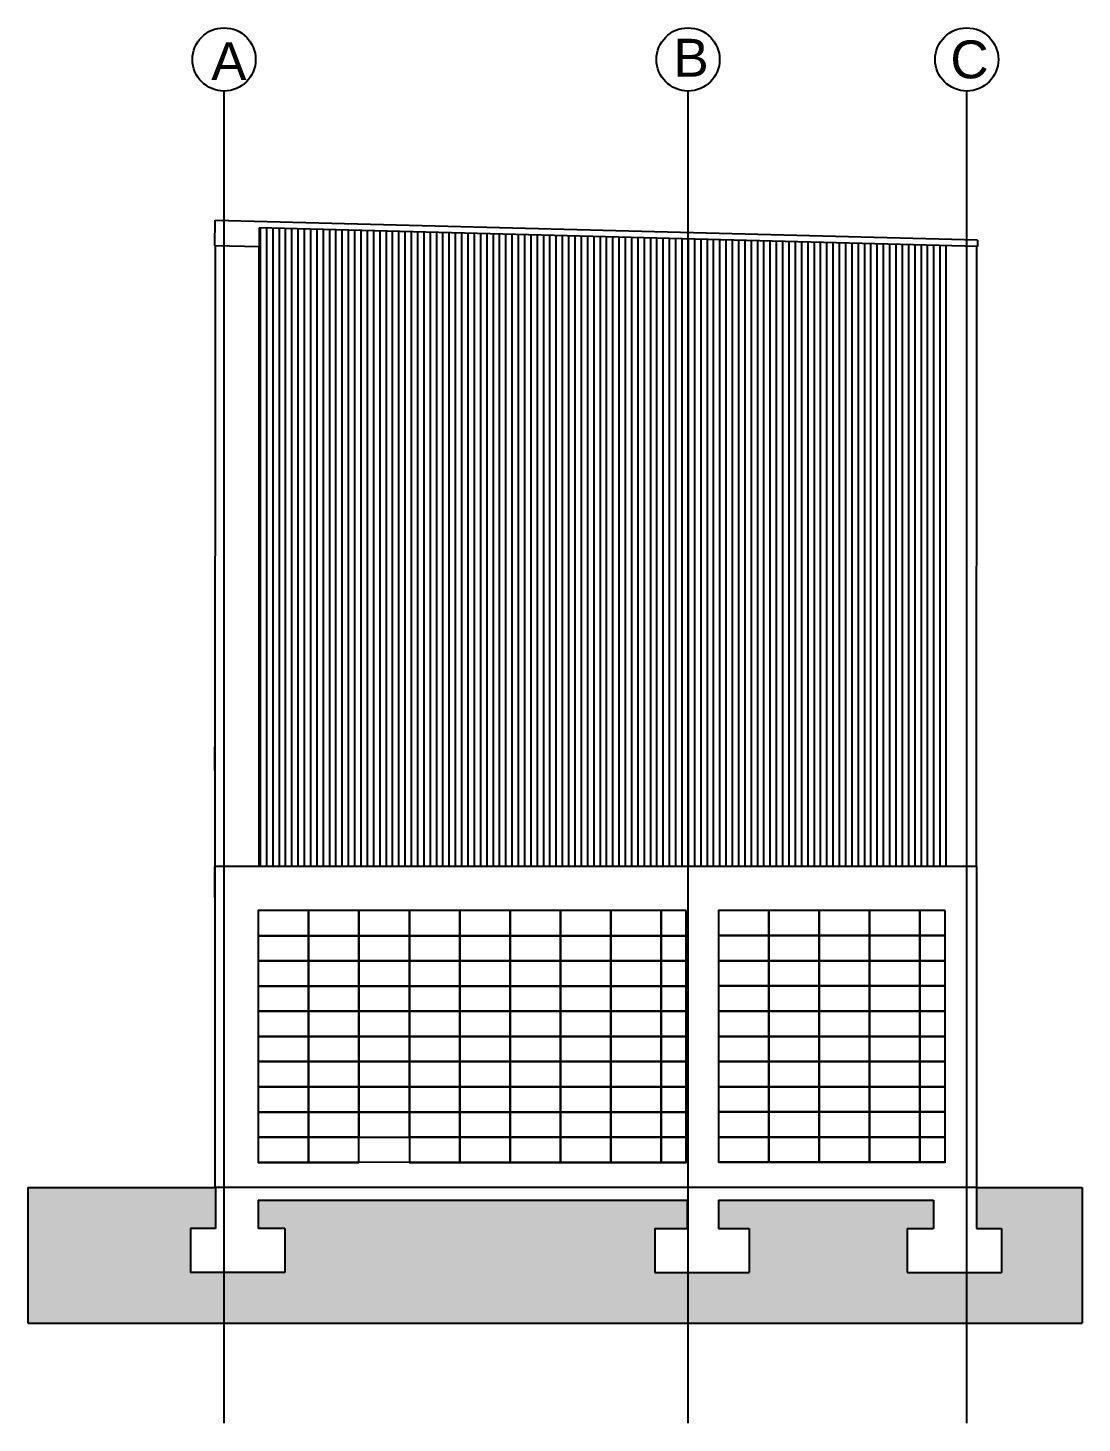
# Model space of a CAD drawing. Header units: inches. Extents: x 270 to 8013, y -75 to 10330.
# Drawn here: x 6826 to 7663, y 7929 to 9037 of the extents above; entities that cross this region are included whole.
import ezdxf

# ---------------------------------------------------------------- set-up
doc = ezdxf.new("R2010")
doc.units = ezdxf.units.IN
doc.header["$MEASUREMENT"] = 0
for name, color, linetype in [('A-ANNO-SYMB', 6, 'Continuous'), ('A-ANNO-TEXT', 6, 'Continuous'), ('A-ELEV-MBE1', 7, 'Continuous'), ('A-SECT-MCUT', 7, 'Continuous'), ('A-SECT-PATT', 8, 'Continuous'), ('A-WALL-FULL', 7, 'Continuous'), ('G-ANNO-NPLT', 210, 'Continuous')]:
    doc.layers.add(name, color=color, linetype=linetype)
doc.styles.add('E-ARIAL', font='arial.ttf')
pattern_1 = [(90, (15575.3223, 8363.1754), (-5, 9e-16), [])]
pattern_2 = [(360, (5330.0814, 9254.7177), (3.125, 6.25), [0, -6.25])]

msp = doc.modelspace()

# ---------------------------------------------------------------- hatches: boundary and pattern name
at = {"layer": 'A-SECT-PATT'}
h = msp.add_hatch(dxfattribs=at)
h.set_pattern_fill('DOTS', color=256, scale=100, angle=90, style=0)
h.set_pattern_definition(pattern_2)
h.paths.add_polyline_path([(7663, 8007.9), (7663, 8115.8), (7579.2, 8115.8), (7579.2, 8083.3), (7599.1, 8083.3), (7599.1, 8048.3), (7524.1, 8048.3), (7524.1, 8083.3), (7545, 8083.3), (7545, 8105.8), (7374.2, 8105.8), (7374.2, 8083.3), (7398.6, 8083.3), (7398.6, 8048.3), (7323.6, 8048.3), (7323.6, 8083.3), (7349.2, 8083.3), (7349.2, 8105.8), (7008.6, 8105.8), (7008.6, 8083.3), (7029.7, 8083.3), (7029.7, 8048.3), (6954.7, 8048.3), (6954.7, 8083.3), (6974.6, 8083.3), (6974.6, 8115.8), (6825.6, 8115.8), (6825.6, 8007.9)])
h = msp.add_hatch(dxfattribs=at)
h.set_pattern_fill('DOTS', color=256, scale=100, angle=90, style=0)
h.set_pattern_definition(pattern_2)
h.paths.add_polyline_path([(7663, 8007.9), (7663, 8115.8), (7579.2, 8115.8), (7579.2, 8083.3), (7599.1, 8083.3), (7599.1, 8048.3), (7524.1, 8048.3), (7524.1, 8083.3), (7545, 8083.3), (7545, 8105.8), (7374.2, 8105.8), (7374.2, 8083.3), (7398.6, 8083.3), (7398.6, 8048.3), (7323.6, 8048.3), (7323.6, 8083.3), (7349.2, 8083.3), (7349.2, 8105.8), (7008.6, 8105.8), (7008.6, 8083.3), (7029.7, 8083.3), (7029.7, 8048.3), (6954.7, 8048.3), (6954.7, 8083.3), (6974.6, 8083.3), (6974.6, 8115.8), (6825.6, 8115.8), (6825.6, 8007.9)])
at = {"layer": 'A-WALL-FULL'}
h = msp.add_hatch(dxfattribs=at)
h.set_pattern_fill('ANSI31', color=256, scale=40, angle=45)
h.set_pattern_definition(pattern_1)
h.paths.add_polyline_path([(7009.2, 8370.7), (7554.8, 8370.7), (7554.8, 8863.8), (7009.2, 8878), (7009.2, 8863.3)])
h = msp.add_hatch(dxfattribs=at)
h.set_pattern_fill('ANSI31', color=256, scale=40, angle=45)
h.set_pattern_definition(pattern_1)
h.paths.add_polyline_path([(7009.2, 8370.7), (7554.8, 8370.7), (7554.8, 8863.8), (7009.2, 8878), (7009.2, 8863.3)])

# ---------------------------------------------------------------- linework, layer by layer
at = {"layer": 'A-ANNO-SYMB', "ltscale": 0.003}
for p, q in [((6974.6, 8115.8), (6974.6, 8090.8)), ((6974.6, 8115.8), (6974.6, 8090.8)), ((7579.2, 8115.8), (7579.2, 8090.8)), ((7579.2, 8115.8), (7579.2, 8090.8)), ((7008.6, 8105.8), (7349.2, 8105.8)), ((7008.6, 8105.8), (7008.6, 8083.3)), ((7008.6, 8105.8), (7349.2, 8105.8)), ((7008.6, 8105.8), (7008.6, 8083.3)), ((7349.2, 8105.8), (7349.2, 8083.3)), ((7349.2, 8105.8), (7349.2, 8083.3)), ((7374.2, 8105.8), (7545, 8105.8)), ((7374.2, 8105.8), (7374.2, 8083.3)), ((7374.2, 8105.8), (7545, 8105.8)), ((7374.2, 8105.8), (7374.2, 8083.3)), ((7545, 8105.8), (7545, 8090.8)), ((7545, 8105.8), (7545, 8090.8)), ((6974.6, 8098.3), (6974.6, 8083.3)), ((6974.6, 8098.3), (6974.6, 8083.3)), ((7545, 8098.3), (7545, 8083.3)), ((7545, 8098.3), (7545, 8083.3)), ((7579.2, 8098.3), (7579.2, 8083.3)), ((7579.2, 8098.3), (7579.2, 8083.3)), ((6954.7, 8083.3), (6954.7, 8048.3)), ((6974.6, 8083.3), (6954.7, 8083.3)), ((6954.7, 8083.3), (6954.7, 8048.3)), ((6974.6, 8083.3), (6954.7, 8083.3)), ((7029.7, 8083.3), (7008.6, 8083.3)), ((7029.7, 8083.3), (7008.6, 8083.3)), ((7029.7, 8083.3), (7029.7, 8048.3)), ((7029.7, 8083.3), (7029.7, 8048.3)), ((7323.6, 8083.3), (7323.6, 8048.3)), ((7323.6, 8083.3), (7344.6, 8083.3)), ((7323.6, 8083.3), (7323.6, 8048.3)), ((7323.6, 8083.3), (7344.6, 8083.3)), ((7344.6, 8083.3), (7349.2, 8083.3)), ((7344.6, 8083.3), (7349.2, 8083.3)), ((7374.2, 8083.3), (7378.7, 8083.3)), ((7374.2, 8083.3), (7378.7, 8083.3)), ((7378.7, 8083.3), (7398.6, 8083.3)), ((7378.7, 8083.3), (7398.6, 8083.3)), ((7398.6, 8083.3), (7398.6, 8048.3)), ((7398.6, 8083.3), (7398.6, 8048.3)), ((7524.1, 8083.3), (7524.1, 8048.3)), ((7524.1, 8083.3), (7545, 8083.3)), ((7524.1, 8083.3), (7524.1, 8048.3)), ((7524.1, 8083.3), (7545, 8083.3)), ((7579.2, 8083.3), (7599.1, 8083.3)), ((7579.2, 8083.3), (7599.1, 8083.3)), ((7599.1, 8083.3), (7599.1, 8048.3)), ((7599.1, 8083.3), (7599.1, 8048.3)), ((7029.7, 8048.3), (6954.7, 8048.3)), ((7029.7, 8048.3), (6954.7, 8048.3)), ((7323.6, 8048.3), (7398.6, 8048.3)), ((7323.6, 8048.3), (7398.6, 8048.3)), ((7524.1, 8048.3), (7599.1, 8048.3)), ((7524.1, 8048.3), (7599.1, 8048.3))]:
    msp.add_line(p, q, dxfattribs=at)
at = {"layer": 'A-ANNO-SYMB'}
for centre in [(6981.4, 9011.8), (7350, 9011.8), (7571.4, 9011.8)]:
    msp.add_circle(centre, 25.1, dxfattribs=at)
at = {"layer": 'A-ELEV-MBE1'}
for p, q in [((6974, 8864.1), (6974.4, 8884)), ((6974, 8864.1), (6974.4, 8884)), ((7579.9, 8863.1), (7009.2, 8878)), ((7009.2, 8878), (7009.2, 8863.3)), ((7579.9, 8863.1), (7009.2, 8878)), ((7009.2, 8878), (7009.2, 8863.3)), ((7579.9, 8868.2), (7579.9, 8863.1)), ((7579.9, 8868.2), (7579.9, 8863.1)), ((6974, 8864.1), (7009.2, 8863.3)), ((6974, 8864.1), (7009.2, 8863.3)), ((7554.8, 8863.8), (7554.8, 8370.7)), ((7554.8, 8863.8), (7554.8, 8370.7)), ((7579.4, 8848.3), (7579.4, 8863.2)), ((7579.4, 8848.3), (7579.4, 8863.2)), ((6974.2, 8447.1), (6974.2, 8465.7)), ((6974.2, 8447.1), (6974.2, 8465.7)), ((6974.2, 8346.1), (6974.2, 8370.7)), ((6974.2, 8346.1), (6974.2, 8370.7)), ((7579.2, 8370.7), (7579.2, 8115.8)), ((7579.2, 8370.7), (7579.2, 8115.8)), ((6974.2, 8335.8), (6974.2, 8115.8)), ((6974.2, 8335.8), (6974.2, 8115.8)), ((7349.1, 8135.8), (7008.6, 8135.7)), ((7349.1, 8135.8), (7008.6, 8135.7)), ((7554.9, 8135.8), (7374.2, 8135.8)), ((7554.9, 8135.8), (7374.2, 8135.8)), ((6825.6, 8115.8), (6974.2, 8115.8)), ((6825.6, 8115.8), (6974.2, 8115.8)), ((7579.2, 8115.8), (7663, 8115.8)), ((7579.2, 8115.8), (7663, 8115.8)), ((6825.6, 8007.9), (7663, 8007.9)), ((6825.6, 8007.9), (7663, 8007.9))]:
    msp.add_line(p, q, dxfattribs=at)
for points in [[(7579.9, 8868.2), (6974.6, 8883.9), (6974.6, 8883.9), (6974.6, 8883.9), (6974.6, 8883.9), (6974.6, 8883.9), (6974.6, 8883.9)], [(7579.9, 8868.2), (6974.6, 8883.9), (6974.6, 8883.9), (6974.6, 8883.9), (6974.6, 8883.9), (6974.6, 8883.9), (6974.6, 8883.9)], [(6974.3, 8864.1), (6974.2, 8370.7)], [(6974.3, 8864.1), (6974.2, 8370.7)], [(7009.2, 8370.7), (7009.2, 8863.3)], [(7009.2, 8370.7), (7009.2, 8863.3)], [(7579.2, 8370.7), (7579.2, 8370.7), (7579.4, 8848.3), (7579.4, 8848.3)], [(7579.2, 8370.7), (7579.2, 8370.7), (7579.4, 8848.3), (7579.4, 8848.3)], [(7579.2, 8115.8), (6974.2, 8115.8)], [(7579.2, 8115.8), (6974.2, 8115.8)]]:
    msp.add_lwpolyline(points, dxfattribs=at)
for points in [[(7048.6, 8335.7), (7008.6, 8335.7), (7008.6, 8315.7), (7048.6, 8315.7)], [(7048.6, 8335.7), (7008.6, 8335.7), (7008.6, 8315.7), (7048.6, 8315.7)], [(7088.6, 8335.7), (7048.6, 8335.7), (7048.6, 8315.7), (7088.6, 8315.7)], [(7088.6, 8335.7), (7048.6, 8335.7), (7048.6, 8315.7), (7088.6, 8315.7)], [(7128.6, 8335.7), (7088.6, 8335.7), (7088.6, 8315.7), (7128.6, 8315.7)], [(7128.6, 8335.7), (7088.6, 8335.7), (7088.6, 8315.7), (7128.6, 8315.7)], [(7168.6, 8335.7), (7128.6, 8335.7), (7128.6, 8315.7), (7168.6, 8315.7)], [(7168.6, 8335.7), (7128.6, 8335.7), (7128.6, 8315.7), (7168.6, 8315.7)], [(7208.6, 8335.7), (7168.6, 8335.7), (7168.6, 8315.7), (7208.6, 8315.7)], [(7208.6, 8335.7), (7168.6, 8335.7), (7168.6, 8315.7), (7208.6, 8315.7)], [(7248.6, 8335.7), (7208.6, 8335.7), (7208.6, 8315.7), (7248.6, 8315.7)], [(7248.6, 8335.7), (7208.6, 8335.7), (7208.6, 8315.7), (7248.6, 8315.7)], [(7288.6, 8335.7), (7248.6, 8335.7), (7248.6, 8315.7), (7288.6, 8315.7)], [(7288.6, 8335.7), (7248.6, 8335.7), (7248.6, 8315.7), (7288.6, 8315.7)], [(7328.6, 8335.7), (7288.6, 8335.7), (7288.6, 8315.7), (7328.6, 8315.7)], [(7328.6, 8335.7), (7288.6, 8335.7), (7288.6, 8315.7), (7328.6, 8315.7)], [(7348.6, 8335.7), (7328.6, 8335.7), (7328.6, 8315.7), (7348.6, 8315.7)], [(7348.6, 8335.7), (7328.6, 8335.7), (7328.6, 8315.7), (7348.6, 8315.7)], [(7414.2, 8335.8), (7374.2, 8335.8), (7374.2, 8315.8), (7414.2, 8315.8)], [(7414.2, 8335.8), (7374.2, 8335.8), (7374.2, 8315.8), (7414.2, 8315.8)], [(7454.2, 8335.8), (7414.2, 8335.8), (7414.2, 8315.8), (7454.2, 8315.8)], [(7454.2, 8335.8), (7414.2, 8335.8), (7414.2, 8315.8), (7454.2, 8315.8)], [(7494.2, 8335.8), (7454.2, 8335.8), (7454.2, 8315.8), (7494.2, 8315.8)], [(7494.2, 8335.8), (7454.2, 8335.8), (7454.2, 8315.8), (7494.2, 8315.8)], [(7534.2, 8335.8), (7494.2, 8335.8), (7494.2, 8315.8), (7534.2, 8315.8)], [(7534.2, 8335.8), (7494.2, 8335.8), (7494.2, 8315.8), (7534.2, 8315.8)], [(7554.2, 8335.8), (7534.2, 8335.8), (7534.2, 8315.8), (7554.2, 8315.8)], [(7554.2, 8335.8), (7534.2, 8335.8), (7534.2, 8315.8), (7554.2, 8315.8)], [(7048.6, 8315.7), (7008.6, 8315.7), (7008.6, 8295.7), (7048.6, 8295.7)], [(7048.6, 8315.7), (7008.6, 8315.7), (7008.6, 8295.7), (7048.6, 8295.7)], [(7088.6, 8315.7), (7048.6, 8315.7), (7048.6, 8295.7), (7088.6, 8295.7)], [(7088.6, 8315.7), (7048.6, 8315.7), (7048.6, 8295.7), (7088.6, 8295.7)], [(7128.6, 8315.7), (7088.6, 8315.7), (7088.6, 8295.7), (7128.6, 8295.7)], [(7128.6, 8315.7), (7088.6, 8315.7), (7088.6, 8295.7), (7128.6, 8295.7)], [(7168.6, 8315.7), (7128.6, 8315.7), (7128.6, 8295.7), (7168.6, 8295.7)], [(7168.6, 8315.7), (7128.6, 8315.7), (7128.6, 8295.7), (7168.6, 8295.7)], [(7208.6, 8315.7), (7168.6, 8315.7), (7168.6, 8295.7), (7208.6, 8295.7)], [(7208.6, 8315.7), (7168.6, 8315.7), (7168.6, 8295.7), (7208.6, 8295.7)], [(7248.6, 8315.7), (7208.6, 8315.7), (7208.6, 8295.7), (7248.6, 8295.7)], [(7248.6, 8315.7), (7208.6, 8315.7), (7208.6, 8295.7), (7248.6, 8295.7)], [(7288.6, 8315.7), (7248.6, 8315.7), (7248.6, 8295.7), (7288.6, 8295.7)], [(7288.6, 8315.7), (7248.6, 8315.7), (7248.6, 8295.7), (7288.6, 8295.7)], [(7328.6, 8315.7), (7288.6, 8315.7), (7288.6, 8295.7), (7328.6, 8295.7)], [(7328.6, 8315.7), (7288.6, 8315.7), (7288.6, 8295.7), (7328.6, 8295.7)], [(7348.6, 8315.7), (7328.6, 8315.7), (7328.6, 8295.7), (7348.6, 8295.7)], [(7348.6, 8315.7), (7328.6, 8315.7), (7328.6, 8295.7), (7348.6, 8295.7)], [(7414.2, 8315.8), (7374.2, 8315.8), (7374.2, 8295.8), (7414.2, 8295.8)], [(7414.2, 8315.8), (7374.2, 8315.8), (7374.2, 8295.8), (7414.2, 8295.8)], [(7454.2, 8315.8), (7414.2, 8315.8), (7414.2, 8295.8), (7454.2, 8295.8)], [(7454.2, 8315.8), (7414.2, 8315.8), (7414.2, 8295.8), (7454.2, 8295.8)], [(7494.2, 8315.8), (7454.2, 8315.8), (7454.2, 8295.8), (7494.2, 8295.8)], [(7494.2, 8315.8), (7454.2, 8315.8), (7454.2, 8295.8), (7494.2, 8295.8)], [(7534.2, 8315.8), (7494.2, 8315.8), (7494.2, 8295.8), (7534.2, 8295.8)], [(7534.2, 8315.8), (7494.2, 8315.8), (7494.2, 8295.8), (7534.2, 8295.8)], [(7554.2, 8315.8), (7534.2, 8315.8), (7534.2, 8295.8), (7554.2, 8295.8)], [(7554.2, 8315.8), (7534.2, 8315.8), (7534.2, 8295.8), (7554.2, 8295.8)], [(7048.6, 8295.7), (7008.6, 8295.7), (7008.6, 8275.7), (7048.6, 8275.7)], [(7048.6, 8295.7), (7008.6, 8295.7), (7008.6, 8275.7), (7048.6, 8275.7)], [(7088.6, 8295.7), (7048.6, 8295.7), (7048.6, 8275.7), (7088.6, 8275.7)], [(7088.6, 8295.7), (7048.6, 8295.7), (7048.6, 8275.7), (7088.6, 8275.7)], [(7128.6, 8295.7), (7088.6, 8295.7), (7088.6, 8275.7), (7128.6, 8275.7)], [(7128.6, 8295.7), (7088.6, 8295.7), (7088.6, 8275.7), (7128.6, 8275.7)], [(7168.6, 8295.7), (7128.6, 8295.7), (7128.6, 8275.7), (7168.6, 8275.7)], [(7168.6, 8295.7), (7128.6, 8295.7), (7128.6, 8275.7), (7168.6, 8275.7)], [(7208.6, 8295.7), (7168.6, 8295.7), (7168.6, 8275.7), (7208.6, 8275.7)], [(7208.6, 8295.7), (7168.6, 8295.7), (7168.6, 8275.7), (7208.6, 8275.7)], [(7248.6, 8295.7), (7208.6, 8295.7), (7208.6, 8275.7), (7248.6, 8275.7)], [(7248.6, 8295.7), (7208.6, 8295.7), (7208.6, 8275.7), (7248.6, 8275.7)], [(7288.6, 8295.7), (7248.6, 8295.7), (7248.6, 8275.7), (7288.6, 8275.7)], [(7288.6, 8295.7), (7248.6, 8295.7), (7248.6, 8275.7), (7288.6, 8275.7)], [(7328.6, 8295.7), (7288.6, 8295.7), (7288.6, 8275.7), (7328.6, 8275.7)], [(7328.6, 8295.7), (7288.6, 8295.7), (7288.6, 8275.7), (7328.6, 8275.7)], [(7348.6, 8295.7), (7328.6, 8295.7), (7328.6, 8275.7), (7348.6, 8275.7)], [(7348.6, 8295.7), (7328.6, 8295.7), (7328.6, 8275.7), (7348.6, 8275.7)], [(7414.2, 8295.8), (7374.2, 8295.8), (7374.2, 8275.8), (7414.2, 8275.8)], [(7414.2, 8295.8), (7374.2, 8295.8), (7374.2, 8275.8), (7414.2, 8275.8)], [(7454.2, 8295.8), (7414.2, 8295.8), (7414.2, 8275.8), (7454.2, 8275.8)], [(7454.2, 8295.8), (7414.2, 8295.8), (7414.2, 8275.8), (7454.2, 8275.8)], [(7494.2, 8295.8), (7454.2, 8295.8), (7454.2, 8275.8), (7494.2, 8275.8)], [(7494.2, 8295.8), (7454.2, 8295.8), (7454.2, 8275.8), (7494.2, 8275.8)], [(7534.2, 8295.8), (7494.2, 8295.8), (7494.2, 8275.8), (7534.2, 8275.8)], [(7534.2, 8295.8), (7494.2, 8295.8), (7494.2, 8275.8), (7534.2, 8275.8)], [(7554.2, 8295.8), (7534.2, 8295.8), (7534.2, 8275.8), (7554.2, 8275.8)], [(7554.2, 8295.8), (7534.2, 8295.8), (7534.2, 8275.8), (7554.2, 8275.8)], [(7048.6, 8275.7), (7008.6, 8275.7), (7008.6, 8255.7), (7048.6, 8255.7)], [(7048.6, 8275.7), (7008.6, 8275.7), (7008.6, 8255.7), (7048.6, 8255.7)], [(7088.6, 8275.7), (7048.6, 8275.7), (7048.6, 8255.7), (7088.6, 8255.7)], [(7088.6, 8275.7), (7048.6, 8275.7), (7048.6, 8255.7), (7088.6, 8255.7)], [(7128.6, 8275.7), (7088.6, 8275.7), (7088.6, 8255.7), (7128.6, 8255.7)], [(7128.6, 8275.7), (7088.6, 8275.7), (7088.6, 8255.7), (7128.6, 8255.7)], [(7168.6, 8275.7), (7128.6, 8275.7), (7128.6, 8255.7), (7168.6, 8255.7)], [(7168.6, 8275.7), (7128.6, 8275.7), (7128.6, 8255.7), (7168.6, 8255.7)], [(7208.6, 8275.7), (7168.6, 8275.7), (7168.6, 8255.7), (7208.6, 8255.7)], [(7208.6, 8275.7), (7168.6, 8275.7), (7168.6, 8255.7), (7208.6, 8255.7)], [(7248.6, 8275.7), (7208.6, 8275.7), (7208.6, 8255.7), (7248.6, 8255.7)], [(7248.6, 8275.7), (7208.6, 8275.7), (7208.6, 8255.7), (7248.6, 8255.7)], [(7288.6, 8275.7), (7248.6, 8275.7), (7248.6, 8255.7), (7288.6, 8255.7)], [(7288.6, 8275.7), (7248.6, 8275.7), (7248.6, 8255.7), (7288.6, 8255.7)], [(7328.6, 8275.7), (7288.6, 8275.7), (7288.6, 8255.7), (7328.6, 8255.7)], [(7328.6, 8275.7), (7288.6, 8275.7), (7288.6, 8255.7), (7328.6, 8255.7)], [(7348.6, 8275.7), (7328.6, 8275.7), (7328.6, 8255.7), (7348.6, 8255.7)], [(7348.6, 8275.7), (7328.6, 8275.7), (7328.6, 8255.7), (7348.6, 8255.7)], [(7414.2, 8275.8), (7374.2, 8275.8), (7374.2, 8255.8), (7414.2, 8255.8)], [(7414.2, 8275.8), (7374.2, 8275.8), (7374.2, 8255.8), (7414.2, 8255.8)], [(7454.2, 8275.8), (7414.2, 8275.8), (7414.2, 8255.8), (7454.2, 8255.8)], [(7454.2, 8275.8), (7414.2, 8275.8), (7414.2, 8255.8), (7454.2, 8255.8)], [(7494.2, 8275.8), (7454.2, 8275.8), (7454.2, 8255.8), (7494.2, 8255.8)], [(7494.2, 8275.8), (7454.2, 8275.8), (7454.2, 8255.8), (7494.2, 8255.8)], [(7534.2, 8275.8), (7494.2, 8275.8), (7494.2, 8255.8), (7534.2, 8255.8)], [(7534.2, 8275.8), (7494.2, 8275.8), (7494.2, 8255.8), (7534.2, 8255.8)], [(7554.2, 8275.8), (7534.2, 8275.8), (7534.2, 8255.8), (7554.2, 8255.8)], [(7554.2, 8275.8), (7534.2, 8275.8), (7534.2, 8255.8), (7554.2, 8255.8)], [(7048.6, 8255.7), (7008.6, 8255.7), (7008.6, 8235.7), (7048.6, 8235.7)], [(7048.6, 8255.7), (7008.6, 8255.7), (7008.6, 8235.7), (7048.6, 8235.7)], [(7088.6, 8255.7), (7048.6, 8255.7), (7048.6, 8235.7), (7088.6, 8235.7)], [(7088.6, 8255.7), (7048.6, 8255.7), (7048.6, 8235.7), (7088.6, 8235.7)], [(7128.6, 8255.7), (7088.6, 8255.7), (7088.6, 8235.7), (7128.6, 8235.7)], [(7128.6, 8255.7), (7088.6, 8255.7), (7088.6, 8235.7), (7128.6, 8235.7)], [(7168.6, 8255.7), (7128.6, 8255.7), (7128.6, 8235.7), (7168.6, 8235.7)], [(7168.6, 8255.7), (7128.6, 8255.7), (7128.6, 8235.7), (7168.6, 8235.7)], [(7208.6, 8255.7), (7168.6, 8255.7), (7168.6, 8235.7), (7208.6, 8235.7)], [(7208.6, 8255.7), (7168.6, 8255.7), (7168.6, 8235.7), (7208.6, 8235.7)], [(7248.6, 8255.7), (7208.6, 8255.7), (7208.6, 8235.7), (7248.6, 8235.7)], [(7248.6, 8255.7), (7208.6, 8255.7), (7208.6, 8235.7), (7248.6, 8235.7)], [(7288.6, 8255.7), (7248.6, 8255.7), (7248.6, 8235.7), (7288.6, 8235.7)], [(7288.6, 8255.7), (7248.6, 8255.7), (7248.6, 8235.7), (7288.6, 8235.7)], [(7328.6, 8255.7), (7288.6, 8255.7), (7288.6, 8235.7), (7328.6, 8235.7)], [(7328.6, 8255.7), (7288.6, 8255.7), (7288.6, 8235.7), (7328.6, 8235.7)], [(7348.6, 8255.7), (7328.6, 8255.7), (7328.6, 8235.7), (7348.6, 8235.7)], [(7348.6, 8255.7), (7328.6, 8255.7), (7328.6, 8235.7), (7348.6, 8235.7)], [(7414.2, 8255.8), (7374.2, 8255.8), (7374.2, 8235.8), (7414.2, 8235.8)], [(7414.2, 8255.8), (7374.2, 8255.8), (7374.2, 8235.8), (7414.2, 8235.8)], [(7454.2, 8255.8), (7414.2, 8255.8), (7414.2, 8235.8), (7454.2, 8235.8)], [(7454.2, 8255.8), (7414.2, 8255.8), (7414.2, 8235.8), (7454.2, 8235.8)], [(7494.2, 8255.8), (7454.2, 8255.8), (7454.2, 8235.8), (7494.2, 8235.8)], [(7494.2, 8255.8), (7454.2, 8255.8), (7454.2, 8235.8), (7494.2, 8235.8)], [(7534.2, 8255.8), (7494.2, 8255.8), (7494.2, 8235.8), (7534.2, 8235.8)], [(7534.2, 8255.8), (7494.2, 8255.8), (7494.2, 8235.8), (7534.2, 8235.8)], [(7554.2, 8255.8), (7534.2, 8255.8), (7534.2, 8235.8), (7554.2, 8235.8)], [(7554.2, 8255.8), (7534.2, 8255.8), (7534.2, 8235.8), (7554.2, 8235.8)], [(7048.6, 8235.7), (7008.6, 8235.7), (7008.6, 8215.7), (7048.6, 8215.7)], [(7048.6, 8235.7), (7008.6, 8235.7), (7008.6, 8215.7), (7048.6, 8215.7)], [(7088.6, 8235.7), (7048.6, 8235.7), (7048.6, 8215.7), (7088.6, 8215.7)], [(7088.6, 8235.7), (7048.6, 8235.7), (7048.6, 8215.7), (7088.6, 8215.7)], [(7128.6, 8235.7), (7088.6, 8235.7), (7088.6, 8215.7), (7128.6, 8215.7)], [(7128.6, 8235.7), (7088.6, 8235.7), (7088.6, 8215.7), (7128.6, 8215.7)], [(7168.6, 8235.7), (7128.6, 8235.7), (7128.6, 8215.7), (7168.6, 8215.7)], [(7168.6, 8235.7), (7128.6, 8235.7), (7128.6, 8215.7), (7168.6, 8215.7)], [(7208.6, 8235.7), (7168.6, 8235.7), (7168.6, 8215.7), (7208.6, 8215.7)], [(7208.6, 8235.7), (7168.6, 8235.7), (7168.6, 8215.7), (7208.6, 8215.7)], [(7248.6, 8235.7), (7208.6, 8235.7), (7208.6, 8215.7), (7248.6, 8215.7)], [(7248.6, 8235.7), (7208.6, 8235.7), (7208.6, 8215.7), (7248.6, 8215.7)], [(7288.6, 8235.7), (7248.6, 8235.7), (7248.6, 8215.7), (7288.6, 8215.7)], [(7288.6, 8235.7), (7248.6, 8235.7), (7248.6, 8215.7), (7288.6, 8215.7)], [(7328.6, 8235.7), (7288.6, 8235.7), (7288.6, 8215.7), (7328.6, 8215.7)], [(7328.6, 8235.7), (7288.6, 8235.7), (7288.6, 8215.7), (7328.6, 8215.7)], [(7348.6, 8235.7), (7328.6, 8235.7), (7328.6, 8215.7), (7348.6, 8215.7)], [(7348.6, 8235.7), (7328.6, 8235.7), (7328.6, 8215.7), (7348.6, 8215.7)], [(7414.2, 8235.8), (7374.2, 8235.8), (7374.2, 8215.8), (7414.2, 8215.8)], [(7414.2, 8235.8), (7374.2, 8235.8), (7374.2, 8215.8), (7414.2, 8215.8)], [(7454.2, 8235.8), (7414.2, 8235.8), (7414.2, 8215.8), (7454.2, 8215.8)], [(7454.2, 8235.8), (7414.2, 8235.8), (7414.2, 8215.8), (7454.2, 8215.8)], [(7494.2, 8235.8), (7454.2, 8235.8), (7454.2, 8215.8), (7494.2, 8215.8)], [(7494.2, 8235.8), (7454.2, 8235.8), (7454.2, 8215.8), (7494.2, 8215.8)], [(7534.2, 8235.8), (7494.2, 8235.8), (7494.2, 8215.8), (7534.2, 8215.8)], [(7534.2, 8235.8), (7494.2, 8235.8), (7494.2, 8215.8), (7534.2, 8215.8)], [(7554.2, 8235.8), (7534.2, 8235.8), (7534.2, 8215.8), (7554.2, 8215.8)], [(7554.2, 8235.8), (7534.2, 8235.8), (7534.2, 8215.8), (7554.2, 8215.8)], [(7048.6, 8215.7), (7008.6, 8215.7), (7008.6, 8195.7), (7048.6, 8195.7)], [(7048.6, 8215.7), (7008.6, 8215.7), (7008.6, 8195.7), (7048.6, 8195.7)], [(7088.6, 8215.7), (7048.6, 8215.7), (7048.6, 8195.7), (7088.6, 8195.7)], [(7088.6, 8215.7), (7048.6, 8215.7), (7048.6, 8195.7), (7088.6, 8195.7)], [(7128.6, 8215.7), (7088.6, 8215.7), (7088.6, 8195.7), (7128.6, 8195.7)], [(7128.6, 8215.7), (7088.6, 8215.7), (7088.6, 8195.7), (7128.6, 8195.7)], [(7168.6, 8215.7), (7128.6, 8215.7), (7128.6, 8195.7), (7168.6, 8195.7)], [(7168.6, 8215.7), (7128.6, 8215.7), (7128.6, 8195.7), (7168.6, 8195.7)], [(7208.6, 8215.7), (7168.6, 8215.7), (7168.6, 8195.7), (7208.6, 8195.7)], [(7208.6, 8215.7), (7168.6, 8215.7), (7168.6, 8195.7), (7208.6, 8195.7)], [(7248.6, 8215.7), (7208.6, 8215.7), (7208.6, 8195.7), (7248.6, 8195.7)], [(7248.6, 8215.7), (7208.6, 8215.7), (7208.6, 8195.7), (7248.6, 8195.7)], [(7288.6, 8215.7), (7248.6, 8215.7), (7248.6, 8195.7), (7288.6, 8195.7)], [(7288.6, 8215.7), (7248.6, 8215.7), (7248.6, 8195.7), (7288.6, 8195.7)], [(7328.6, 8215.7), (7288.6, 8215.7), (7288.6, 8195.7), (7328.6, 8195.7)], [(7328.6, 8215.7), (7288.6, 8215.7), (7288.6, 8195.7), (7328.6, 8195.7)], [(7348.6, 8215.7), (7328.6, 8215.7), (7328.6, 8195.7), (7348.6, 8195.7)], [(7348.6, 8215.7), (7328.6, 8215.7), (7328.6, 8195.7), (7348.6, 8195.7)], [(7414.2, 8215.8), (7374.2, 8215.8), (7374.2, 8195.8), (7414.2, 8195.8)], [(7414.2, 8215.8), (7374.2, 8215.8), (7374.2, 8195.8), (7414.2, 8195.8)], [(7454.2, 8215.8), (7414.2, 8215.8), (7414.2, 8195.8), (7454.2, 8195.8)], [(7454.2, 8215.8), (7414.2, 8215.8), (7414.2, 8195.8), (7454.2, 8195.8)], [(7494.2, 8215.8), (7454.2, 8215.8), (7454.2, 8195.8), (7494.2, 8195.8)], [(7494.2, 8215.8), (7454.2, 8215.8), (7454.2, 8195.8), (7494.2, 8195.8)], [(7534.2, 8215.8), (7494.2, 8215.8), (7494.2, 8195.8), (7534.2, 8195.8)], [(7534.2, 8215.8), (7494.2, 8215.8), (7494.2, 8195.8), (7534.2, 8195.8)], [(7554.2, 8215.8), (7534.2, 8215.8), (7534.2, 8195.8), (7554.2, 8195.8)], [(7554.2, 8215.8), (7534.2, 8215.8), (7534.2, 8195.8), (7554.2, 8195.8)], [(7048.6, 8195.7), (7008.6, 8195.7), (7008.6, 8175.7), (7048.6, 8175.7)], [(7048.6, 8195.7), (7008.6, 8195.7), (7008.6, 8175.7), (7048.6, 8175.7)], [(7088.6, 8195.7), (7048.6, 8195.7), (7048.6, 8175.7), (7088.6, 8175.7)], [(7088.6, 8195.7), (7048.6, 8195.7), (7048.6, 8175.7), (7088.6, 8175.7)], [(7128.6, 8195.7), (7088.6, 8195.7), (7088.6, 8175.7), (7128.6, 8175.7)], [(7128.6, 8195.7), (7088.6, 8195.7), (7088.6, 8175.7), (7128.6, 8175.7)], [(7168.6, 8195.7), (7128.6, 8195.7), (7128.6, 8175.7), (7168.6, 8175.7)], [(7168.6, 8195.7), (7128.6, 8195.7), (7128.6, 8175.7), (7168.6, 8175.7)], [(7208.6, 8195.7), (7168.6, 8195.7), (7168.6, 8175.7), (7208.6, 8175.7)], [(7208.6, 8195.7), (7168.6, 8195.7), (7168.6, 8175.7), (7208.6, 8175.7)], [(7248.6, 8195.7), (7208.6, 8195.7), (7208.6, 8175.7), (7248.6, 8175.7)], [(7248.6, 8195.7), (7208.6, 8195.7), (7208.6, 8175.7), (7248.6, 8175.7)], [(7288.6, 8195.7), (7248.6, 8195.7), (7248.6, 8175.7), (7288.6, 8175.7)], [(7288.6, 8195.7), (7248.6, 8195.7), (7248.6, 8175.7), (7288.6, 8175.7)], [(7328.6, 8195.7), (7288.6, 8195.7), (7288.6, 8175.7), (7328.6, 8175.7)], [(7328.6, 8195.7), (7288.6, 8195.7), (7288.6, 8175.7), (7328.6, 8175.7)], [(7348.6, 8195.7), (7328.6, 8195.7), (7328.6, 8175.7), (7348.6, 8175.7)], [(7348.6, 8195.7), (7328.6, 8195.7), (7328.6, 8175.7), (7348.6, 8175.7)], [(7414.2, 8195.8), (7374.2, 8195.8), (7374.2, 8175.8), (7414.2, 8175.8)], [(7414.2, 8195.8), (7374.2, 8195.8), (7374.2, 8175.8), (7414.2, 8175.8)], [(7454.2, 8195.8), (7414.2, 8195.8), (7414.2, 8175.8), (7454.2, 8175.8)], [(7454.2, 8195.8), (7414.2, 8195.8), (7414.2, 8175.8), (7454.2, 8175.8)], [(7494.2, 8195.8), (7454.2, 8195.8), (7454.2, 8175.8), (7494.2, 8175.8)], [(7494.2, 8195.8), (7454.2, 8195.8), (7454.2, 8175.8), (7494.2, 8175.8)], [(7534.2, 8195.8), (7494.2, 8195.8), (7494.2, 8175.8), (7534.2, 8175.8)], [(7534.2, 8195.8), (7494.2, 8195.8), (7494.2, 8175.8), (7534.2, 8175.8)], [(7554.2, 8195.8), (7534.2, 8195.8), (7534.2, 8175.8), (7554.2, 8175.8)], [(7554.2, 8195.8), (7534.2, 8195.8), (7534.2, 8175.8), (7554.2, 8175.8)], [(7048.6, 8175.7), (7008.6, 8175.7), (7008.6, 8155.7), (7048.6, 8155.7)], [(7048.6, 8175.7), (7008.6, 8175.7), (7008.6, 8155.7), (7048.6, 8155.7)], [(7088.6, 8175.7), (7048.6, 8175.7), (7048.6, 8155.7), (7088.6, 8155.7)], [(7088.6, 8175.7), (7048.6, 8175.7), (7048.6, 8155.7), (7088.6, 8155.7)], [(7128.6, 8175.7), (7088.6, 8175.7), (7088.6, 8155.7), (7128.6, 8155.7)], [(7128.6, 8175.7), (7088.6, 8175.7), (7088.6, 8155.7), (7128.6, 8155.7)], [(7168.6, 8175.7), (7128.6, 8175.7), (7128.6, 8155.7), (7168.6, 8155.7)], [(7168.6, 8175.7), (7128.6, 8175.7), (7128.6, 8155.7), (7168.6, 8155.7)], [(7208.6, 8175.7), (7168.6, 8175.7), (7168.6, 8155.7), (7208.6, 8155.7)], [(7208.6, 8175.7), (7168.6, 8175.7), (7168.6, 8155.7), (7208.6, 8155.7)], [(7248.6, 8175.7), (7208.6, 8175.7), (7208.6, 8155.7), (7248.6, 8155.7)], [(7248.6, 8175.7), (7208.6, 8175.7), (7208.6, 8155.7), (7248.6, 8155.7)], [(7288.6, 8175.7), (7248.6, 8175.7), (7248.6, 8155.7), (7288.6, 8155.7)], [(7288.6, 8175.7), (7248.6, 8175.7), (7248.6, 8155.7), (7288.6, 8155.7)], [(7328.6, 8175.7), (7288.6, 8175.7), (7288.6, 8155.7), (7328.6, 8155.7)], [(7328.6, 8175.7), (7288.6, 8175.7), (7288.6, 8155.7), (7328.6, 8155.7)], [(7348.6, 8175.7), (7328.6, 8175.7), (7328.6, 8155.7), (7348.6, 8155.7)], [(7348.6, 8175.7), (7328.6, 8175.7), (7328.6, 8155.7), (7348.6, 8155.7)], [(7414.2, 8175.8), (7374.2, 8175.8), (7374.2, 8155.8), (7414.2, 8155.8)], [(7414.2, 8175.8), (7374.2, 8175.8), (7374.2, 8155.8), (7414.2, 8155.8)], [(7454.2, 8175.8), (7414.2, 8175.8), (7414.2, 8155.8), (7454.2, 8155.8)], [(7454.2, 8175.8), (7414.2, 8175.8), (7414.2, 8155.8), (7454.2, 8155.8)], [(7494.2, 8175.8), (7454.2, 8175.8), (7454.2, 8155.8), (7494.2, 8155.8)], [(7494.2, 8175.8), (7454.2, 8175.8), (7454.2, 8155.8), (7494.2, 8155.8)], [(7534.2, 8175.8), (7494.2, 8175.8), (7494.2, 8155.8), (7534.2, 8155.8)], [(7534.2, 8175.8), (7494.2, 8175.8), (7494.2, 8155.8), (7534.2, 8155.8)], [(7554.2, 8175.8), (7534.2, 8175.8), (7534.2, 8155.8), (7554.2, 8155.8)], [(7554.2, 8175.8), (7534.2, 8175.8), (7534.2, 8155.8), (7554.2, 8155.8)], [(7048.6, 8155.7), (7008.6, 8155.7), (7008.6, 8135.7), (7048.6, 8135.7)], [(7048.6, 8155.7), (7008.6, 8155.7), (7008.6, 8135.7), (7048.6, 8135.7)], [(7088.6, 8155.7), (7048.6, 8155.7), (7048.6, 8135.7), (7088.6, 8135.7)], [(7088.6, 8155.7), (7048.6, 8155.7), (7048.6, 8135.7), (7088.6, 8135.7)], [(7168.6, 8155.7), (7128.6, 8155.7), (7128.6, 8135.7), (7168.6, 8135.7)], [(7168.6, 8155.7), (7128.6, 8155.7), (7128.6, 8135.7), (7168.6, 8135.7)], [(7208.6, 8155.7), (7168.6, 8155.7), (7168.6, 8135.7), (7208.6, 8135.7)], [(7208.6, 8155.7), (7168.6, 8155.7), (7168.6, 8135.7), (7208.6, 8135.7)], [(7248.6, 8155.7), (7208.6, 8155.7), (7208.6, 8135.7), (7248.6, 8135.7)], [(7248.6, 8155.7), (7208.6, 8155.7), (7208.6, 8135.7), (7248.6, 8135.7)], [(7288.6, 8155.7), (7248.6, 8155.7), (7248.6, 8135.7), (7288.6, 8135.7)], [(7288.6, 8155.7), (7248.6, 8155.7), (7248.6, 8135.7), (7288.6, 8135.7)], [(7328.6, 8155.7), (7288.6, 8155.7), (7288.6, 8135.7), (7328.6, 8135.7)], [(7328.6, 8155.7), (7288.6, 8155.7), (7288.6, 8135.7), (7328.6, 8135.7)], [(7348.6, 8155.7), (7328.6, 8155.7), (7328.6, 8135.7), (7348.6, 8135.7)], [(7348.6, 8155.7), (7328.6, 8155.7), (7328.6, 8135.7), (7348.6, 8135.7)], [(7414.2, 8155.8), (7374.2, 8155.8), (7374.2, 8135.8), (7414.2, 8135.8)], [(7414.2, 8155.8), (7374.2, 8155.8), (7374.2, 8135.8), (7414.2, 8135.8)], [(7454.2, 8155.8), (7414.2, 8155.8), (7414.2, 8135.8), (7454.2, 8135.8)], [(7454.2, 8155.8), (7414.2, 8155.8), (7414.2, 8135.8), (7454.2, 8135.8)], [(7494.2, 8155.8), (7454.2, 8155.8), (7454.2, 8135.8), (7494.2, 8135.8)], [(7494.2, 8155.8), (7454.2, 8155.8), (7454.2, 8135.8), (7494.2, 8135.8)], [(7534.2, 8155.8), (7494.2, 8155.8), (7494.2, 8135.8), (7534.2, 8135.8)], [(7534.2, 8155.8), (7494.2, 8155.8), (7494.2, 8135.8), (7534.2, 8135.8)], [(7554.2, 8155.8), (7534.2, 8155.8), (7534.2, 8135.8), (7554.2, 8135.8)], [(7554.2, 8155.8), (7534.2, 8155.8), (7534.2, 8135.8), (7554.2, 8135.8)]]:
    msp.add_lwpolyline(points, close=True, dxfattribs=at)
at = {"layer": 'A-SECT-MCUT'}
for p, q in [((6988.2, 8370.7), (6974.2, 8370.7)), ((6974.2, 8370.7), (6974.2, 8335.8)), ((6988.2, 8370.7), (6974.2, 8370.7)), ((6974.2, 8370.7), (6974.2, 8335.8))]:
    msp.add_line(p, q, dxfattribs=at)
msp.add_lwpolyline([(7579.2, 8370.7), (7565.2, 8370.7), (6974.2, 8370.7)], dxfattribs=at)
msp.add_lwpolyline([(7579.2, 8370.7), (7565.2, 8370.7), (6974.2, 8370.7)], dxfattribs=at)
at = {"layer": 'A-WALL-FULL'}
for p, q in [((6825.6, 8115.8), (6825.6, 8007.9)), ((7663, 8115.8), (7663, 8007.9))]:
    msp.add_line(p, q, dxfattribs=at)
at = {"layer": 'G-ANNO-NPLT', "ltscale": 18}
for points in [[(6981.4, 7928.6), (6981.4, 8986.7)], [(7350, 7928.6), (7350, 8986.7)], [(7571.5, 7928.6), (7571.5, 8986.7)]]:
    msp.add_lwpolyline(points, dxfattribs=at)

# ---------------------------------------------------------------- texts
at = {"layer": 'A-ANNO-TEXT', "style": 'E-ARIAL'}
for s, p in [('A', (6971.2, 8995.4)), ('B', (7338.4, 8998.1)), ('C', (7558.4, 8996.8))]:
    msp.add_text(s, height=30.1, dxfattribs=at).set_placement(p)

doc.saveas('drawing.dxf')
